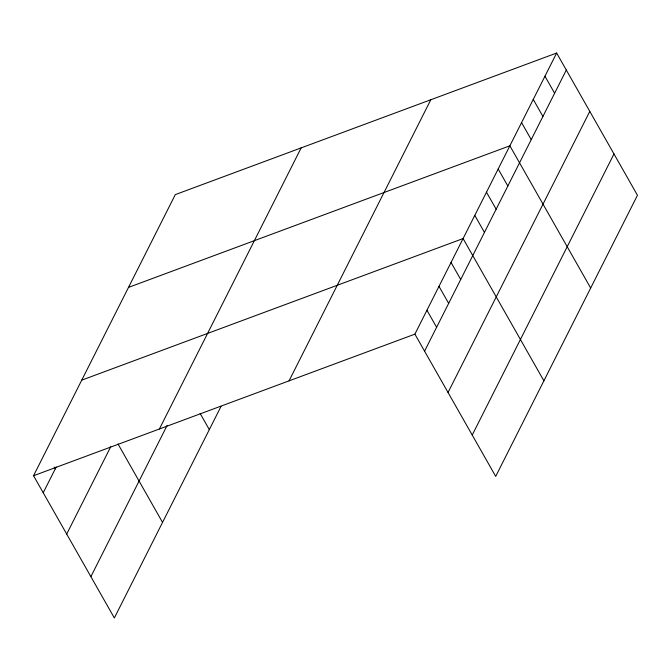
<?xml version="1.0" encoding="UTF-8"?>
<svg xmlns="http://www.w3.org/2000/svg" width="671" height="671" viewBox="0 0 671 671"><rect width="100%" height="100%" fill="white"/><g stroke="black" fill="none" stroke-linecap="round" stroke-linejoin="round"><path stroke-width="1.01" d="M221.019 406.433L114.355 617.966L33.55 475.722L175.299 194.615L556.645 53.034L637.45 195.278L495.701 476.385L414.896 334.141L556.645 53.034M43.221 492.74L56.196 467.008M66.697 534.066L110.723 446.76M159.396 428.995L301.145 147.897M90.879 576.641L167.146 425.406M289.05 380.86L430.799 99.753M424.567 351.168L566.316 70.061M448.043 392.485L589.792 111.386M472.225 435.06L613.973 153.961M128.522 287.381L509.868 145.8L590.673 288.044M81.745 380.147L463.091 238.566L543.896 380.809M33.55 475.722L414.896 334.141M544.953 76.226L554.623 93.252M533.252 99.417L542.923 116.444M521.56 122.608L531.231 139.635M498.176 168.991L507.846 186.018M486.475 192.183L496.146 209.209M474.783 215.374L484.454 232.401M451.038 262.462L460.709 279.48M438.993 286.349L448.664 303.376M426.941 310.245L436.611 327.272M200.143 413.453L209.327 429.625M117.979 443.925L162.55 522.39M54.25 467.058L55.274 468.853"/></g></svg>
